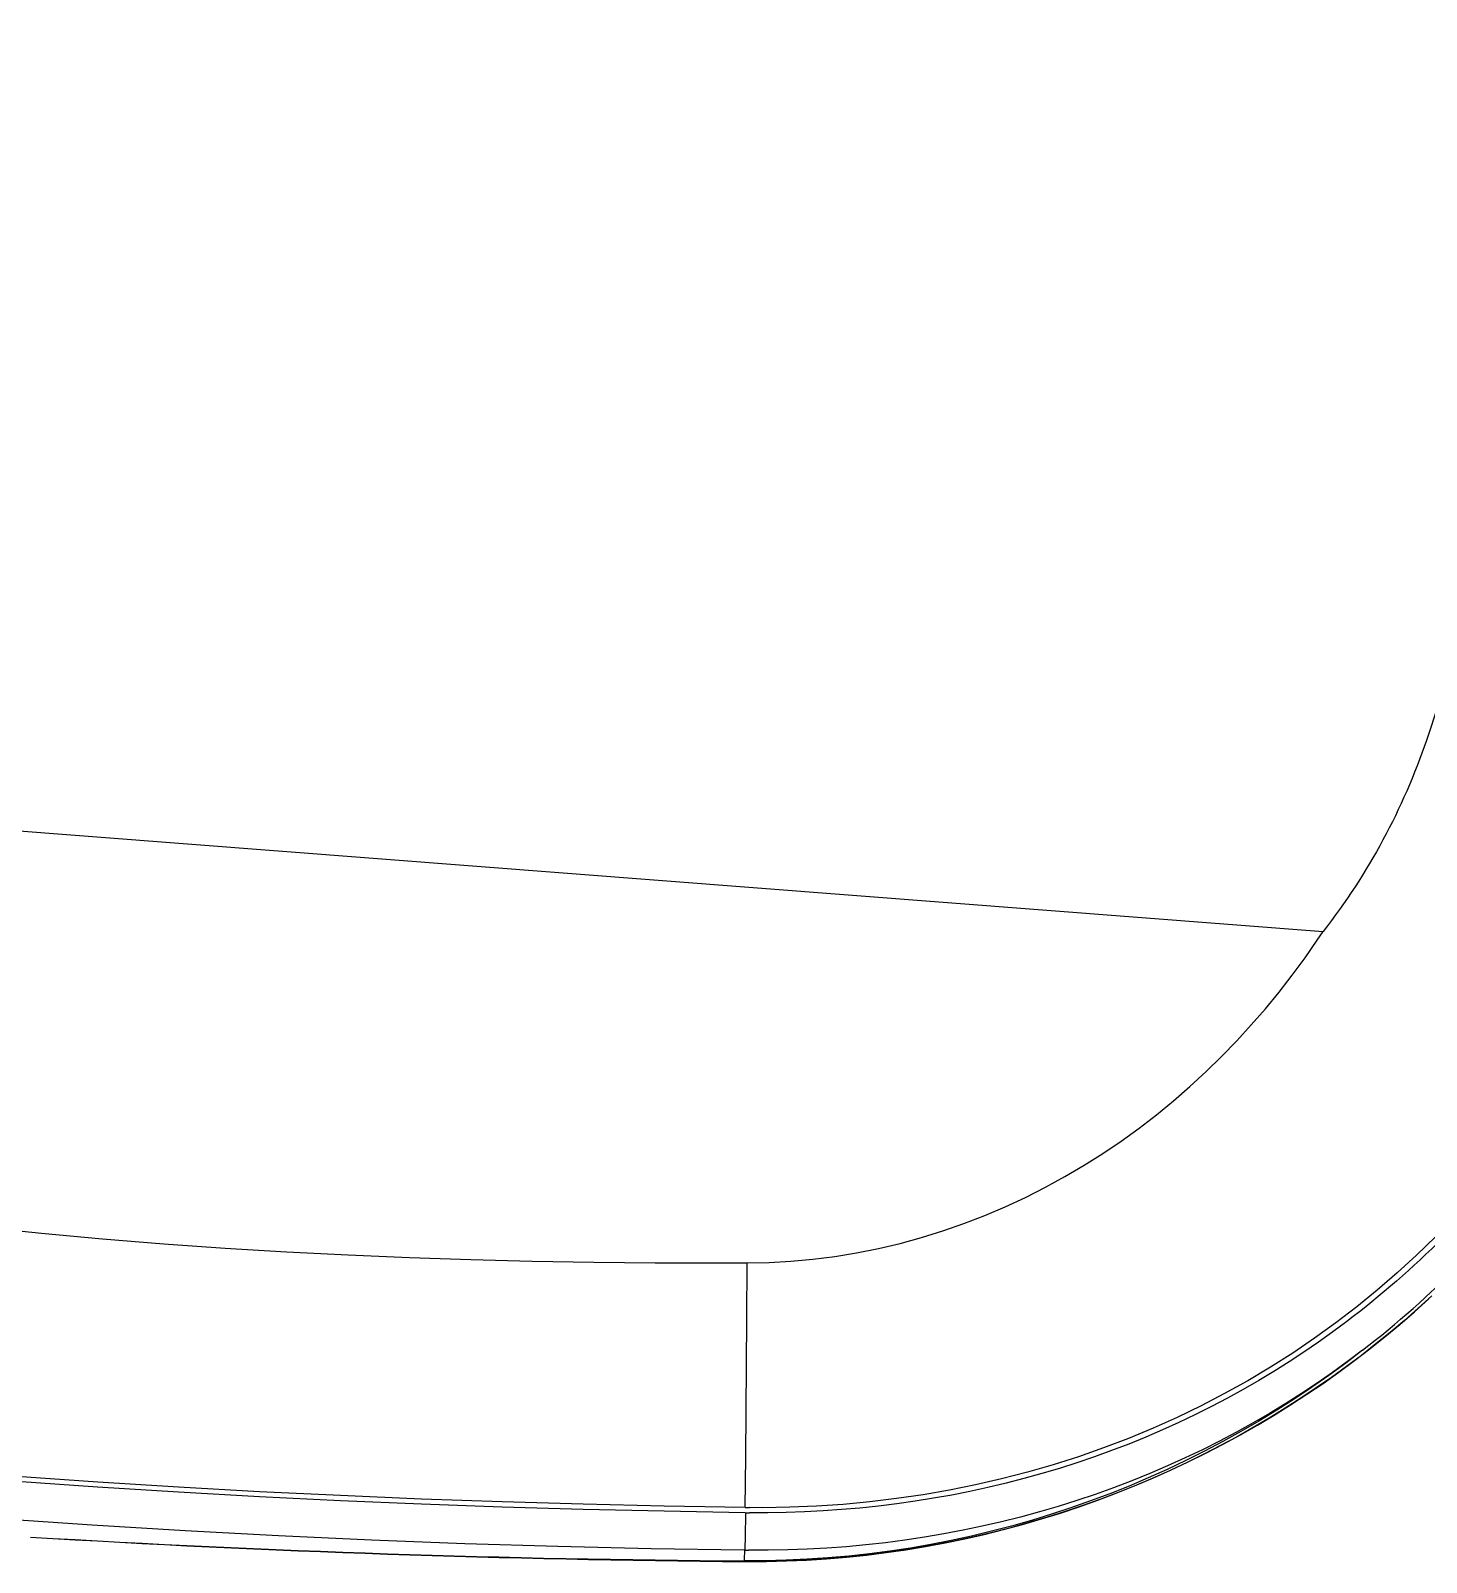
# Model space of a CAD drawing. Extents: x 741 to 1339, y 725 to 848.
# Drawn here: x 1107.0416 to 1107.1805, y 786.2457 to 786.3982 of the extents above; entities that cross this region are included whole.
import ezdxf

# ---------------------------------------------------------------- set-up
doc = ezdxf.new("R2010")
doc.units = 0
doc.header["$MEASUREMENT"] = 0
doc.linetypes.add('CONTINU', pattern=[0])
for name, color, linetype in [('Lay Out', 31, 'CONTINUOUS'), ('PAREDES', 7, 'CONTINUOUS'), ('PENA-008', 8, 'CONTINUOUS')]:
    doc.layers.add(name, color=color, linetype=linetype)

# ---------------------------------------------------------------- blocks, each defined once
blk = doc.blocks.new('A$C12870BC7')
at = {"layer": 'Lay Out', "linetype": 'CONTINU', "ltscale": 0.6}
for p, q in [((0.8896356998528177, 0.5721857098635752), (1.0665245080408, 0.3952969016754793)), ((0.9854980084141403, 0.3891760324652438), (0.9858194356831405, 0.3888938570646729)), ((0.9851659751566899, 0.3887927279386219), (0.9852076654312327, 0.3887560007920143)), ((0.9852076492471156, 0.3887560169762452), (0.9854891449151069, 0.3885089611001291)), ((0.98266366856177, 0.3860063470069832), (0.9827055260720385, 0.3859695389399036)), ((0.982705553045605, 0.3859695335452358), (0.9829958636603919, 0.3857153027124838)), ((0.9819896650015494, 0.3851093911093955), (0.982100531568733, 0.3850131118224596)), ((0.9819896757909987, 0.3851094018987311), (0.9819924972213698, 0.3851091915053217)), ((0.9819959444373012, 0.3851871180084032), (0.9819924972213698, 0.3851091915053217)), ((0.9819924972213698, 0.3851091915053217), (0.9821033853672247, 0.3850129122186132))]:
    blk.add_line(p, q, dxfattribs=at)
for points in [[(0.9458551240011843, 0.4599440299150643), (0.9500752473905436, 0.4555047736389639), (0.9543414550409466, 0.4511116178080243), (0.9586526329459844, 0.446763820650645), (0.963007370390585, 0.4424607644728127), (0.9674040759369404, 0.4382018612518692), (0.9718409396617176, 0.4339863746108819), (0.9763160491423264, 0.4298133254108194), (0.9808274083381434, 0.4256813433969597), (0.9853729915377585, 0.4215885269361621), (0.9899507649377597, 0.4175323135434752), (0.9945586461820426, 0.4135094771861674), (0.9991895412347844, 0.409520206678522), (1.001514486137978, 0.4075352576164875)], [(0.9851659697620221, 0.3887927333332897), (0.9791386555130543, 0.3941388474866159), (0.9731403377992933, 0.3995232262773385), (0.9671765461928885, 0.4049438359018183), (0.9612468059597745, 0.4104035247637654), (0.9553510361792519, 0.4159045316657881), (0.9494901620432188, 0.4214477656153264), (0.9436664088672728, 0.4270327060235246), (0.9378816162453063, 0.4326588943402072), (0.9321369062760709, 0.4383264600387662), (0.9264328777715605, 0.4440360342992022), (0.9207700085002557, 0.4497883693457112), (0.9151492801509562, 0.455583864534006), (0.9095719912668869, 0.4614227749957678), (0.9040398083690775, 0.4673052684090777), (0.8985548709424052, 0.4732314926436771), (0.8958309404559373, 0.4762110242177329)], [(0.9854980084141403, 0.3891760324652438), (0.9794631685527406, 0.3945272338248884), (0.9734646026826681, 0.3999103934122701), (0.9675033142190728, 0.4053273562167448), (0.9615771776482802, 0.4107825782637207), (0.9556837383800598, 0.4162804562370326), (0.9498229910196301, 0.4218227649949), (0.9439992135673378, 0.4274070607357459), (0.9382155835042454, 0.4330316333387287), (0.93247335105292, 0.4386964625732759), (0.9267732532647983, 0.4444019119080309), (0.9211157797092824, 0.4501486786084712), (0.9155013717513043, 0.4559376376173674), (0.9099306096268833, 0.461769697637024), (0.9044045011660842, 0.4676457497732969), (0.8989246185772686, 0.4735664660149865), (0.8962027326837756, 0.4765437156290915)], [(0.9826634527735791, 0.3860065412163891), (0.9757215743122174, 0.3921525281696319), (0.9688193792954394, 0.3983495274462854), (0.9619620574285932, 0.4045965787888832), (0.9551489020055328, 0.410897431517256), (0.9483805010489164, 0.4172542812755324), (0.9416595627004085, 0.4236669230654257), (0.9349891538492443, 0.4301345126155098), (0.9283710763266413, 0.4366572549242989), (0.92180615147646, 0.4432362060056363), (0.9185438686169505, 0.4465471275186843), (0.9152952997700936, 0.4498724737966455), (0.9120606486279144, 0.4532123000929147), (0.9088401945771807, 0.4565666938608643), (0.9056341950043247, 0.4599356782387218), (0.902443017044277, 0.463319339246496), (0.8992670312457562, 0.4667177163332923), (0.896106655698361, 0.4701308445644514), (0.8929624089678896, 0.4735588095809504)], [(0.9854980084141403, 0.3891760324652438), (0.9888138849631218, 0.3929535014890604), (0.9978510503728444, 0.4033195983447655), (1.001514486137978, 0.4075352576164875)], [(1.001514486137978, 0.4075352576164875), (1.003189973385417, 0.4061588743516182), (1.004921355163617, 0.4048358285279079), (1.006705977278045, 0.4035691843371438), (1.008541115403148, 0.4023616229474243), (1.010423667584007, 0.4012156852643471), (1.012350429366109, 0.4001335831167268), (1.014318056033005, 0.3991172154403699), (1.016323175894456, 0.3981681844627616), (1.018362303971628, 0.3972877957019278), (1.020431912127663, 0.3964770741518038), (1.022528456042153, 0.3957367588868834), (1.024648342841999, 0.3950673354306815), (1.026788012022223, 0.3944690195712752), (1.028943957025206, 0.3939417573615316), (1.031112784582035, 0.3934852736715726), (1.033291284843529, 0.3930990452152088), (1.035476355854769, 0.3927823544966174), (1.037665116843812, 0.3925343491525979), (1.039854805721973, 0.3923539933998796), (1.042042919346443, 0.3922401435613807), (1.044227073258014, 0.3921915804337601), (1.046405163522024, 0.3922069984983096), (1.048575258834205, 0.3922850275007619), (1.050735740783523, 0.3924243511328456), (1.052885206746794, 0.3926236099291742), (1.05502248067836, 0.3928815199501656), (1.057146569952749, 0.3931968080455732), (1.059256676153666, 0.3935683089594164), (1.06135217349555, 0.3939949653295258), (1.063432619612456, 0.3944758168986624), (1.065497744769402, 0.3950100113031709), (1.066524518830136, 0.3952968908861436)], [(1.055215125567258, 0.3649386674271824), (1.0526058258028, 0.3647750892048549), (1.049991433437583, 0.3646872526301337), (1.04737385819675, 0.3646755784902922), (1.044755117699822, 0.3647403580989845), (1.042137186408524, 0.3648818180338509), (1.039522146678735, 0.3651000553998216), (1.03691207007688, 0.3653950054602007), (1.034309092905858, 0.3657665387422782), (1.031715405415468, 0.3662143423530466), (1.029133251802875, 0.3667379631372256), (1.026564800738981, 0.3673368292566153), (1.024012156158562, 0.3680102393993963), (1.021477378838711, 0.3687574059386094), (1.018962432451701, 0.3695774009852499), (1.016469269880361, 0.3704692211245089), (1.013999757692602, 0.3714317982046538), (1.011555724692982, 0.3724639292065746), (1.009138967318052, 0.3735644003222802), (1.00675121726789, 0.374731868269933), (1.004394190058576, 0.3759650059526081), (1.002069531074596, 0.3772623621946565), (0.9997788209646501, 0.3786225289784539), (0.9975235810350682, 0.380044071312355), (0.9953053056191834, 0.3815254948638227), (0.9931254782604242, 0.3830653592460891), (0.9909855285555409, 0.3846621701266173), (0.9888869022851736, 0.3863144817246535), (0.986830964309604, 0.3880208428645489), (0.9858194356831405, 0.3888938570646729)], [(0.9852076654312327, 0.3887560007920143), (0.9835816799900954, 0.3869105156241091), (0.9828863889269428, 0.3861543291393588), (0.9827055260720385, 0.3859695389399036)], [(1.043028877074846, 0.3642825634958768), (1.041290314945229, 0.3644015706716033), (1.03954760968287, 0.3645548665877101), (1.037801494967368, 0.364742774926313), (1.036052780004468, 0.364965543843951), (1.034302284789021, 0.3652233891284737), (1.032550872474019, 0.3655165265681859), (1.030799460158903, 0.365845074846689), (1.029048921785886, 0.3662091310686861), (1.027300185244201, 0.3666087383915198), (1.025554167633288, 0.3670438860260816), (1.023811807631944, 0.3675145416041374), (1.022074043918735, 0.3680205864420856), (1.020341847540124, 0.3685618910669888), (1.018616211122037, 0.3691382181118712), (1.016898127289835, 0.3697493086310857), (1.015188556300984, 0.3703948497316247), (1.013488490780958, 0.3710744745735752), (1.011798858618988, 0.3717877947383528), (1.010120603888311, 0.3725343408866735), (1.008454638293927, 0.3733136328896904), (1.006801841172603, 0.3741251366718785), (1.00516309186122, 0.3749683181574852), (1.00353923193353, 0.3758425731396215), (1.001931049016491, 0.3767472866218355), (1.000339368499624, 0.3776818274241265), (0.9987649240629821, 0.3786455050237834), (0.9972084925437343, 0.379637628899232), (0.9956708022271528, 0.380657492343758), (0.9941525867928362, 0.3817043400990912), (0.992654536763041, 0.3827774169065066), (0.9911773318705741, 0.3838759351392724), (0.9897216248744485, 0.3849991125650973), (0.9882879768240969, 0.3861461939254838), (0.9868768948217053, 0.3873164779088398), (0.9854891449151069, 0.3885089611001291)], [(0.9819959660161999, 0.3851871180084032), (0.9820967175127748, 0.3852926384236213), (0.982705553045605, 0.3859695335452358)], [(0.9820998356519226, 0.3850137214242437), (0.9836217734320485, 0.3837204112103478), (0.9851692335581106, 0.3824578777842049), (0.9867398531494587, 0.3812279661347162), (0.9883347543047307, 0.3800296620575097), (0.989950840463564, 0.3788651989598435), (0.9915898163525867, 0.3777331957978873), (0.9932481538351681, 0.3766359938731654), (0.9949279946088723, 0.3755720125370914), (0.9966253843555819, 0.3745436524332177), (0.9983428477967777, 0.3735492088351435), (1.000076036800863, 0.3725910877806342), (1.001827875297579, 0.3716675090174846), (1.003593659104752, 0.3707808246367819), (1.005376630439685, 0.36992923820209), (1.007171793806322, 0.3691150046995659), (1.008982671946399, 0.3683363708503435), (1.010804064365118, 0.3675954513785342), (1.012639709592406, 0.3668905577419679), (1.014484191345275, 0.3662236104548953), (1.016341436968389, 0.36559307742165), (1.018205987021076, 0.3650006633686331), (1.020081801216236, 0.3644449764622237), (1.021963376955625, 0.3639275056405182), (1.023854738688499, 0.3634470101219591), (1.025750470131754, 0.3630047414778943), (1.027654487840834, 0.36259965313549), (1.029561494216011, 0.362232770088454), (1.031475287129126, 0.3619032291842501), (1.033390784768756, 0.3616117964711663), (1.035311623165683, 0.3613578353736244), (1.037232871560093, 0.361141852994038), (1.039157971773363, 0.3609634069666896), (1.041082359885706, 0.3608228101843594), (1.043009121667808, 0.3607197605438301), (1.044933995303552, 0.3606543983069201), (1.046859775249516, 0.3606265400542412), (1.048782652844636, 0.3606361965749016), (1.050704980179887, 0.3606833247113315)], [(1.051130568398492, 0.3607015048646787), (1.049295419484054, 0.3606477951889389), (1.047458274528879, 0.3606282339913065), (1.045619662214278, 0.3606428752186872), (1.043780143589345, 0.3606917836075496), (1.041940247335049, 0.3607749915259006), (1.040100556079494, 0.3608925637104363), (1.038261620082665, 0.3610445109504923), (1.036424032761772, 0.3612308871929741), (1.034588344376914, 0.3614517032276723), (1.032755159134751, 0.3617070022117019), (1.030925070452724, 0.3619967517772835), (1.029098671748613, 0.362320984292424), (1.027276578018302, 0.362679667388889), (1.025459404258356, 0.3630728118562416), (1.023647754675665, 0.3635003745364571), (1.021842276634459, 0.3639623122724203), (1.020043595920754, 0.3644585819063337), (1.018252349109446, 0.3649891294908372), (1.016469205144006, 0.365553868711018), (1.01469478980988, 0.366152713251509), (1.012929793629553, 0.3667855767971702), (1.011174885546154, 0.3674523298746095), (1.009430734502928, 0.3681528430115719), (1.007698036416912, 0.3688869597613262), (1.005977471020799, 0.3696545398613722), (1.0042697342314, 0.3704553837080908), (1.002575516570857, 0.3712892970916215), (1.000895530140099, 0.3721560642243418), (0.9992304708559345, 0.3730554423441532), (0.997581056214301, 0.3739871886894122), (0.9959479821316677, 0.374951017340905), (0.9943319714987524, 0.3759466369847502), (0.9927337202321382, 0.3769737185434821), (0.9911539512223158, 0.3780319491247752), (0.9895933657808769, 0.3791209510991536), (0.988052627456284, 0.3802403846002704), (0.9865324591391413, 0.3813898288410797), (0.9850336052983835, 0.3825687982982942), (0.9835567888246146, 0.3837768506061963), (0.9821026516875122, 0.3850135380041735)], [(1.042347860399161, 0.3610904414624798), (1.040506345733604, 0.3612036439365198), (1.038659921887131, 0.3613539943442134), (1.036809387276151, 0.3615419242614877), (1.034955637421319, 0.3617677897393747), (1.033099632580218, 0.3620319036702), (1.03124233300997, 0.3623345142107297), (1.029384731336393, 0.3626758371488137), (1.027527841763742, 0.3630560451154139), (1.025672732443411, 0.3634752136358799), (1.023820439158783, 0.363933407447135), (1.021972062429484, 0.3644305833911545), (1.02012869198569, 0.3649666443634629), (1.01829147150471, 0.3655414608913503), (1.016461533874519, 0.3661547848180504), (1.014640001193527, 0.3668063571979161), (1.012828017139043, 0.3674958111910342), (1.011026682230806, 0.3682227799574918), (1.00923711317256, 0.3689867725793334), (1.007460383510477, 0.3697872981383767), (1.005697523632932, 0.3706238009801979), (1.003949558533861, 0.3714956876870161), (1.002217480838851, 0.3724023108946), (1.000502240015805, 0.3733430016595918), (0.9988047801379594, 0.3743170532757318), (0.997126012910428, 0.3753237266685261), (0.9954668284592003, 0.3763622396056832), (0.993828095331935, 0.3774317882764677), (0.992210622734035, 0.3785315203176793), (0.9906152522395928, 0.3796606157341245), (0.9890427552911092, 0.3808181736101375), (0.987493892541977, 0.3820032822407171), (0.9859693491196708, 0.383215127025565), (0.9844697508097511, 0.3844528016545752), (0.9829958528709426, 0.3857153135018194)]]:
    blk.add_lwpolyline(points, dxfattribs=at)
for centre, radius, start, end in [((1.855603551568095, 1.389507070666937), 1.33117093656905, 225.9209938473391, 228.9836165949767), ((1.855602645257761, 1.389506250671971), 1.331168006931704, 225.9210212196975, 228.9837190869437), ((1.865780249292527, 1.402263476517206), 1.347412846015241, 225.9874925532717, 229.0111286026378), ((1.04738449115888, 0.4594150710709215), 0.09845304933260261, 267.0675913298966, 282.2859876241936)]:
    blk.add_arc(centre, radius, start, end, dxfattribs=at)
at = {"layer": 'Lay Out', "linetype": 'CONTINU', "ltscale": 0.6, "extrusion": (0, 0, -1)}
for centre, major_axis, ratio, start_param, end_param in [((0.8171106386295719, 0.8369225505710034), (0.3615574396242746, -0.3626009017813209), 0.9547764466877774, 6.024834156036377, 6.521592140197754), ((1.049323488130256, 0.4628051463821663), (0.04990664203790061, -0.05002757850541893), 0.9486275432375622, 0.2371470332145691, 0.5581086874008179), ((1.047367389946373, 0.4602268445883198), (0.0776914199535465, 0.0622214540928943), 0.9951158302149696, 2.294232606887817, 2.96186375617981), ((1.04470183420591, 0.4586441894116575), (0.06822497412164019, -0.06817121090471719), 0.9597638762268449, 0.5543050765991211, 0.8240195512771606)]:
    blk.add_ellipse(centre, major_axis=major_axis, ratio=ratio, start_param=start_param, end_param=end_param, dxfattribs=at)
blk = doc.blocks.new('Layout')
at = {"layer": 'PENA-008', "color": 7, "ltscale": 0.2, "rotation": 40.58562502596172}
blk.add_blockref('A$C12870BC7', (1160.880169095587, 500.5578882438629), dxfattribs=at)

msp = doc.modelspace()

# ---------------------------------------------------------------- block references
at = {"layer": 'PAREDES', "color": 7, "lineweight": 0}
msp.add_blockref('Layout', (-54.26272107964405, 284.7565376754262), dxfattribs=at)

doc.saveas('drawing.dxf')
